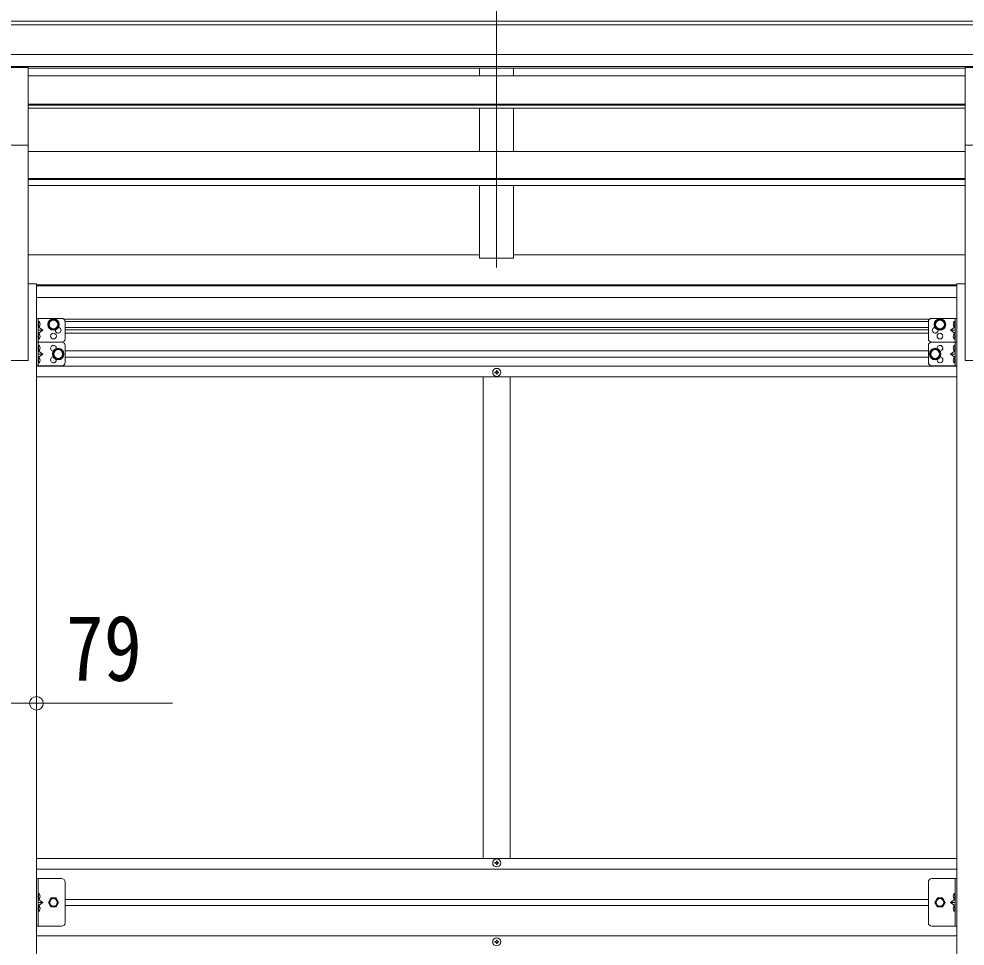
# Model space of a CAD drawing. Units: millimetres at full size; details may follow other scales. Extents: x -5590 to 5652, y -3902 to 3858.
# Drawn here: x -36 to 1355, y -192 to 1170 of the extents above; entities that cross this region are included whole.
import ezdxf
from ezdxf.enums import TextEntityAlignment as Align

# ---------------------------------------------------------------- set-up
doc = ezdxf.new("R2010")
doc.units = ezdxf.units.MM
doc.header["$LTSCALE"] = 20
doc.header["$PDMODE"] = 32
doc.header["$PDSIZE"] = 20
for name, color, linetype, lineweight in [('0-1_本体', 4, 'Continuous', 9), ('0-2_部品', 7, 'Continuous', 9), ('0-8_PARTS2', 2, 'Continuous', 9), ('0-A_寸法', 6, 'Continuous', 9), ('1-1_GLASS', 4, 'Continuous', 9), ('1-2_GLASS_SEAL', 4, 'Continuous', 9)]:
    doc.layers.add(name, color=color, linetype=linetype, lineweight=lineweight)
doc.styles.add('ＭＳ ゴシック', font='')
doc.styles.get('ＭＳ ゴシック').set_extended_font_data('MS Gothic')

msp = doc.modelspace()

# ---------------------------------------------------------------- linework, layer by layer
at = {"layer": '0-1_本体'}
for p, q in [((2091.8, 1167.03), (-759.2, 1167.03)), ((2091.8, 1161.68), (-759.2, 1161.68)), ((2091.8, 1118.16), (-759.2, 1118.16)), ((2091.8, 1100.48), (-759.2, 1100.48)), ((1354.7, 1098.11), (-22.2, 1098.11)), ((1354.7, 1086.86), (-22.2, 1086.86)), ((641.2, 1098.05), (641.2, 1086.86)), ((691.2, 1098.05), (691.2, 1086.86)), ((1354.7, 1044.93), (-22.2, 1044.93)), ((1354.7, 1043.43), (-22.2, 1043.43)), ((1354.7, 1039.23), (-22.2, 1039.23)), ((641.2, 1039.23), (641.2, 975.5)), ((691.2, 1039.23), (691.2, 975.5)), ((1354.69, 975.5), (-22.21, 975.5)), ((-22.2, 985.07), (-22.2, 668.28)), ((1354.7, 668.28), (1354.7, 985.07)), ((1354.7, 936.06), (-22.2, 936.06)), ((1354.7, 934.58), (-22.2, 934.58)), ((1354.7, 925.33), (-22.2, 925.33)), ((641.2, 925.33), (641.2, 818.84)), ((691.2, 925.33), (691.2, 818.84)), ((641.2, 823.66), (-22.2, 823.66)), ((1354.7, 823.66), (691.2, 823.66)), ((691.2, 818.84), (641.2, 818.84)), ((-10.2, 780.84), (-22.2, 780.84)), ((-10.2, 780.84), (-10.2, -1681.61)), ((1342.7, 779.56), (-10.2, 779.56)), ((1354.7, 780.85), (1342.7, 780.85)), ((1342.7, 780.85), (1342.7, -1681.61)), ((1342.7, 778.16), (-10.2, 778.16)), ((1342.7, 760.79), (-10.2, 760.79)), ((-22.2, 668.28), (-77.2, 668.28)), ((1409.7, 668.28), (1354.7, 668.28))]:
    msp.add_line(p, q, dxfattribs=at)
at = {"layer": '0-2_部品'}
for p, q in [((-22.2, 1098.79), (-77.2, 1098.79)), ((-22.2, 984.64), (-22.2, 1098.79)), ((1409.7, 1098.79), (1354.7, 1098.79)), ((1354.7, 984.64), (1354.7, 1098.79)), ((-22.2, 984.64), (-77.2, 984.64)), ((1409.7, 984.64), (1354.7, 984.64))]:
    msp.add_line(p, q, dxfattribs=at)
at = {"layer": '0-8_PARTS2'}
msp.add_line((666.2, 1211.97), (666.2, 805.18), dxfattribs=at)
at = {"layer": '0-A_寸法'}
for p, q in [((-89.2, 164.44), (-10.2, 164.44)), ((-10.2, 164.44), (189.8, 164.44))]:
    msp.add_line(p, q, dxfattribs=at)
msp.add_point((-10.2, 164.44), dxfattribs=at)
at = {"layer": '1-1_GLASS'}
for p, q in [((29.8, 729.28), (1302.8, 729.28)), ((31.78, 725.78), (1300.83, 725.78)), ((31.8, 716.78), (1300.8, 716.78)), ((31.8, 713.28), (1300.8, 713.28)), ((1300.8, 708.28), (31.8, 708.28)), ((31.8, 682.4), (1300.8, 682.4)), ((-77.2, 668.28), (-22.2, 668.28)), ((31.8, 673.4), (1300.8, 673.4)), ((-10.2, 659.9), (1342.8, 659.9)), ((-10.2, 644.4), (1342.8, 644.4)), ((646.3, 644.4), (646.3, -63.22)), ((686.3, 644.4), (686.3, -63.22)), ((-10.2, -63.72), (1342.8, -63.72)), ((-10.2, -79.22), (1342.8, -79.22)), ((31.8, -123.72), (1300.8, -123.72)), ((1300.8, -132.72), (31.8, -132.72)), ((-10.2, -177.22), (1342.8, -177.22))]:
    msp.add_line(p, q, dxfattribs=at)
at = {"layer": '1-2_GLASS_SEAL'}
for p, q in [((-10.2, 730.28), (-10.2, 695.28)), ((26.8, 730.28), (-10.2, 730.28)), ((-7.7, 730.28), (-7.7, 695.28)), ((-7.2, 725.78), (-6.4, 725.64)), ((31.8, 725.28), (31.8, 700.28)), ((1300.8, 725.28), (1300.8, 700.28)), ((1305.8, 730.28), (1342.8, 730.28)), ((1339.8, 725.78), (1339, 725.64)), ((1340.3, 730.28), (1340.3, 695.28)), ((1342.8, 730.28), (1342.8, 695.28)), ((-7.2, 717.78), (-7.7, 717.86)), ((-7.7, 712.78), (-0.7, 712.78)), ((-7.2, 717.78), (-6.4, 717.92)), ((1340.3, 712.78), (1333.3, 712.78)), ((1339.8, 717.78), (1339, 717.92)), ((1339.8, 717.78), (1340.3, 717.86)), ((-7.2, 699.78), (-7.7, 699.86)), ((-7.2, 707.78), (-6.4, 707.64)), ((-7.2, 699.78), (-6.4, 699.92)), ((1339.8, 707.78), (1339, 707.64)), ((1339.8, 699.78), (1339, 699.92)), ((1339.8, 699.78), (1340.3, 699.86)), ((26.8, 695.28), (-10.2, 695.28)), ((-10.2, 695.28), (-10.2, 660.28)), ((26.8, 695.28), (-10.2, 695.28)), ((-7.7, 695.28), (-7.7, 660.28)), ((-7.2, 682.78), (-7.7, 682.86)), ((-7.2, 690.78), (-6.4, 690.64)), ((-7.2, 682.78), (-6.4, 682.92)), ((31.8, 690.28), (31.8, 665.28)), ((1300.8, 690.28), (1300.8, 665.28)), ((1305.8, 695.28), (1342.8, 695.28)), ((1305.8, 695.28), (1342.8, 695.28)), ((1339.8, 690.78), (1339, 690.64)), ((1339.8, 682.78), (1339, 682.92)), ((1339.8, 682.78), (1340.3, 682.86)), ((1340.3, 695.28), (1340.3, 660.28)), ((1342.8, 695.28), (1342.8, 660.28)), ((-7.7, 677.78), (-0.7, 677.78)), ((-7.2, 672.78), (-6.4, 672.64)), ((1340.3, 677.78), (1333.3, 677.78)), ((1339.8, 672.78), (1339, 672.64)), ((26.8, 660.28), (-10.2, 660.28)), ((-7.2, 664.78), (-7.7, 664.86)), ((-7.2, 664.78), (-6.4, 664.92)), ((1305.8, 660.28), (1342.8, 660.28)), ((1339.8, 664.78), (1339, 664.92)), ((1339.8, 664.78), (1340.3, 664.86)), ((664.8, 651.4), (663.8, 651.4)), ((667.8, 650.4), (668.8, 650.4)), ((664.8, -70.72), (663.8, -70.72)), ((667.8, -69.72), (668.8, -69.72)), ((26.8, -93.22), (-10.2, -93.22)), ((-7.7, -93.22), (-7.7, -163.22)), ((1305.8, -93.22), (1342.8, -93.22)), ((1340.3, -93.22), (1340.3, -163.22)), ((31.8, -158.22), (31.8, -98.22)), ((1300.8, -158.22), (1300.8, -98.22)), ((-7.2, -123.22), (-7.7, -123.14)), ((-7.7, -123.22), (-0.7, -128.22)), ((-7.2, -115.22), (-6.4, -115.36)), ((-7.2, -123.22), (-6.4, -123.08)), ((1340.3, -123.22), (1333.3, -128.22)), ((1339.8, -115.22), (1339, -115.36)), ((1339.8, -123.22), (1339, -123.08)), ((1339.8, -123.22), (1340.3, -123.14)), ((-7.7, -128.22), (-0.7, -128.22)), ((-7.7, -133.22), (-0.7, -128.22)), ((-7.2, -133.22), (-6.4, -133.36)), ((1340.3, -128.22), (1333.3, -128.22)), ((1340.3, -133.22), (1333.3, -128.22)), ((1339.8, -133.22), (1339, -133.36)), ((-7.2, -141.22), (-7.7, -141.14)), ((-7.2, -141.22), (-6.4, -141.08)), ((1339.8, -141.22), (1339, -141.08)), ((1339.8, -141.22), (1340.3, -141.14)), ((664.8, -185.72), (663.8, -185.72)), ((667.8, -186.72), (668.8, -186.72))]:
    msp.add_line(p, q, dxfattribs=at)
for points in [[(-8.08, 721.78), (-7.45, 722.96), (-5.22, 724.08)], [(-7.2, 717.78), (-7.2, 725.78), (-7.7, 725.69), (-7.7, 717.86)], [(1340.68, 721.78), (1340.05, 722.96), (1337.82, 724.08)], [(1339.8, 717.78), (1339.8, 725.78), (1340.3, 725.69), (1340.3, 717.86)], [(-8.08, 721.78), (-7.45, 720.59), (-5.22, 719.48)], [(-7.7, 717.78), (-0.7, 712.78), (-7.7, 707.78)], [(1340.3, 717.78), (1333.3, 712.78), (1340.3, 707.78)], [(1340.68, 721.78), (1340.05, 720.59), (1337.82, 719.48)], [(-8.08, 703.78), (-7.45, 704.96), (-5.22, 706.08)], [(-8.08, 703.78), (-7.45, 702.59), (-5.22, 701.48)], [(-7.2, 699.78), (-7.2, 707.78), (-7.7, 707.69), (-7.7, 699.86)], [(1340.68, 703.78), (1340.05, 704.96), (1337.82, 706.08)], [(1340.68, 703.78), (1340.05, 702.59), (1337.82, 701.48)], [(1339.8, 699.78), (1339.8, 707.78), (1340.3, 707.69), (1340.3, 699.86)], [(-8.08, 686.78), (-7.45, 687.96), (-5.22, 689.08)], [(-8.08, 686.78), (-7.45, 685.59), (-5.22, 684.48)], [(-7.2, 682.78), (-7.2, 690.78), (-7.7, 690.69), (-7.7, 682.86)], [(-7.7, 682.78), (-0.7, 677.78), (-7.7, 672.78)], [(1340.3, 682.78), (1333.3, 677.78), (1340.3, 672.78)], [(1340.68, 686.78), (1340.05, 687.96), (1337.82, 689.08)], [(1340.68, 686.78), (1340.05, 685.59), (1337.82, 684.48)], [(1339.8, 682.78), (1339.8, 690.78), (1340.3, 690.69), (1340.3, 682.86)], [(-8.08, 668.78), (-7.45, 669.96), (-5.22, 671.08)], [(-8.08, 668.78), (-7.45, 667.59), (-5.22, 666.48)], [(-7.2, 664.78), (-7.2, 672.78), (-7.7, 672.69), (-7.7, 664.86)], [(1340.68, 668.78), (1340.05, 669.96), (1337.82, 671.08)], [(1340.68, 668.78), (1340.05, 667.59), (1337.82, 666.48)], [(1339.8, 664.78), (1339.8, 672.78), (1340.3, 672.69), (1340.3, 664.86)], [(663.8, 651.4), (663.8, 650.4), (664.8, 650.4)], [(666.8, 652.4), (666.8, 653.4), (665.8, 653.4), (665.8, 652.4)], [(665.8, 649.4), (665.8, 648.4), (666.8, 648.4), (666.8, 649.4)], [(668.8, 650.4), (668.8, 651.4), (667.8, 651.4)], [(665.8, -68.72), (665.8, -67.72), (666.8, -67.72), (666.8, -68.72)], [(663.8, -70.72), (663.8, -69.72), (664.8, -69.72)], [(666.8, -71.72), (666.8, -72.72), (665.8, -72.72), (665.8, -71.72)], [(668.8, -69.72), (668.8, -70.72), (667.8, -70.72)], [(26.8, -163.22), (-10.2, -163.22), (-10.2, -93.22)], [(1305.8, -163.22), (1342.8, -163.22), (1342.8, -93.22)], [(-8.08, -119.22), (-7.45, -118.04), (-5.22, -116.92)], [(-8.08, -119.22), (-7.45, -120.41), (-5.22, -121.52)], [(-7.2, -123.22), (-7.2, -115.22), (-7.7, -115.31), (-7.7, -123.14)], [(1340.68, -119.22), (1340.05, -118.04), (1337.82, -116.92)], [(1340.68, -119.22), (1340.05, -120.41), (1337.82, -121.52)], [(1339.8, -123.22), (1339.8, -115.22), (1340.3, -115.31), (1340.3, -123.14)], [(-8.08, -137.22), (-7.45, -136.04), (-5.22, -134.92)], [(-8.08, -137.22), (-7.45, -138.41), (-5.22, -139.52)], [(-7.2, -141.22), (-7.2, -133.22), (-7.7, -133.31), (-7.7, -141.14)], [(1340.68, -137.22), (1340.05, -136.04), (1337.82, -134.92)], [(1340.68, -137.22), (1340.05, -138.41), (1337.82, -139.52)], [(1339.8, -141.22), (1339.8, -133.22), (1340.3, -133.31), (1340.3, -141.14)], [(663.8, -185.72), (663.8, -186.72), (664.8, -186.72)], [(666.8, -184.72), (666.8, -183.72), (665.8, -183.72), (665.8, -184.72)], [(665.8, -187.72), (665.8, -188.72), (666.8, -188.72), (666.8, -187.72)], [(668.8, -186.72), (668.8, -185.72), (667.8, -185.72)]]:
    msp.add_lwpolyline(points, dxfattribs=at)
for points in [[(14.8, 713.77), (8.3, 717.52), (8.3, 725.03), (14.8, 728.78), (21.3, 725.03), (21.3, 717.52)], [(1317.8, 713.77), (1324.3, 717.52), (1324.3, 725.03), (1317.8, 728.78), (1311.3, 725.03), (1311.3, 717.52)], [(21.8, 670.27), (15.3, 674.02), (15.3, 681.53), (21.8, 685.28), (28.3, 681.53), (28.3, 674.02)], [(1310.8, 670.27), (1317.3, 674.02), (1317.3, 681.53), (1310.8, 685.28), (1304.3, 681.53), (1304.3, 674.02)], [(7.29, -128.22), (11.05, -134.72), (18.55, -134.72), (22.31, -128.22), (18.55, -121.72), (11.05, -121.72)], [(1325.31, -128.22), (1321.55, -134.72), (1314.05, -134.72), (1310.29, -128.22), (1314.05, -121.72), (1321.55, -121.72)]]:
    msp.add_lwpolyline(points, close=True, dxfattribs=at)
for centre, radius in [((14.8, 721.28), 8.5), ((14.8, 721.28), 7.5), ((14.8, 721.28), 6.5), ((1317.8, 721.28), 8.5), ((1317.8, 721.28), 7.5), ((1317.8, 721.28), 6.5), ((14.8, 704.28), 4.25), ((1317.8, 704.28), 4.25), ((21.8, 677.78), 8.5), ((21.8, 677.78), 7.5), ((21.8, 677.78), 6.5), ((1310.8, 677.78), 8.5), ((1310.8, 677.78), 7.5), ((1310.8, 677.78), 6.5), ((666.3, 650.9), 5.9), ((666.3, -70.22), 5.9), ((14.8, -128.22), 6.5), ((14.8, -128.22), 5.5), ((1317.8, -128.22), 6.5), ((1317.8, -128.22), 5.5), ((666.3, -186.22), 5.9)]:
    msp.add_circle(centre, radius, dxfattribs=at)
for centre, radius, start, end in [((-6.55, 724.75), 0.9, 32.05588, 80), ((-11.3, 721.78), 6.5, 327.94412, 32.05588), ((26.8, 725.28), 5, 0, 90), ((1305.8, 725.28), 5, 90, 180), ((1343.9, 721.78), 6.5, 147.94412, 212.05588), ((1339.15, 724.75), 0.9, 100, 147.94412), ((-6.55, 718.8), 0.9, 280, 327.94412), ((21.8, 712.78), 4.25, 173.70569, 85.23923), ((1310.8, 712.78), 4.25, 94.76077, 6.29431), ((1339.15, 718.8), 0.9, 212.05588, 260), ((-6.55, 706.75), 0.9, 32.05588, 80), ((-6.55, 700.8), 0.9, 280, 327.94412), ((-11.3, 703.78), 6.5, 327.94412, 32.05588), ((26.8, 700.28), 5, 270, 0), ((1305.8, 700.28), 5, 180, 270), ((1343.9, 703.78), 6.5, 147.94412, 212.05588), ((1339.15, 706.75), 0.9, 100, 147.94412), ((1339.15, 700.8), 0.9, 212.05588, 260), ((-6.55, 689.75), 0.9, 32.05588, 80), ((-6.55, 683.8), 0.9, 280, 327.94412), ((-11.3, 686.78), 6.5, 327.94412, 32.05588), ((14.8, 686.28), 4.25, 353.70569, 265.23923), ((26.8, 690.28), 5, 0, 90), ((1305.8, 690.28), 5, 90, 180), ((1317.8, 686.28), 4.25, 274.76077, 186.29431), ((1343.9, 686.78), 6.5, 147.94412, 212.05588), ((1339.15, 689.75), 0.9, 100, 147.94412), ((1339.15, 683.8), 0.9, 212.05588, 260), ((-6.55, 671.75), 0.9, 32.05588, 80), ((-11.3, 668.78), 6.5, 327.94412, 32.05588), ((14.8, 669.28), 4.25, 94.76077, 6.29431), ((1317.8, 669.28), 4.25, 173.70569, 85.23923), ((1343.9, 668.78), 6.5, 147.94412, 212.05588), ((1339.15, 671.75), 0.9, 100, 147.94412), ((-6.55, 665.8), 0.9, 280, 327.94412), ((26.8, 665.28), 5, 270, 0), ((1305.8, 665.28), 5, 180, 270), ((1339.15, 665.8), 0.9, 212.05588, 260), ((664.8, 652.4), 1, 270, 0), ((664.8, 649.4), 1, 0, 90), ((667.8, 652.4), 1, 180, 270), ((667.8, 649.4), 1, 90, 180), ((664.8, -68.72), 1, 270, 0), ((667.8, -68.72), 1, 180, 270), ((664.8, -71.72), 1, 0, 90), ((667.8, -71.72), 1, 90, 180), ((26.8, -98.22), 5, 0, 90), ((1305.8, -98.22), 5, 90, 180), ((-6.55, -116.25), 0.9, 32.05588, 80), ((-6.55, -122.2), 0.9, 280, 327.94412), ((-11.3, -119.22), 6.5, 327.94412, 32.05588), ((1343.9, -119.22), 6.5, 147.94412, 212.05588), ((1339.15, -116.25), 0.9, 100, 147.94412), ((1339.15, -122.2), 0.9, 212.05588, 260), ((-6.55, -134.25), 0.9, 32.05588, 80), ((-11.3, -137.22), 6.5, 327.94412, 32.05588), ((1343.9, -137.22), 6.5, 147.94412, 212.05588), ((1339.15, -134.25), 0.9, 100, 147.94412), ((-6.55, -140.2), 0.9, 280, 327.94412), ((1339.15, -140.2), 0.9, 212.05588, 260), ((26.8, -158.22), 5, 270, 0), ((1305.8, -158.22), 5, 180, 270), ((664.8, -184.72), 1, 270, 0), ((664.8, -187.72), 1, 0, 90), ((667.8, -184.72), 1, 180, 270), ((667.8, -187.72), 1, 90, 180)]:
    msp.add_arc(centre, radius, start, end, dxfattribs=at)

# ---------------------------------------------------------------- texts
at = {"layer": '0-A_寸法', "color": 7, "style": 'ＭＳ ゴシック', "width": 0.85}
msp.add_text('79', height=96.77, dxfattribs=at).set_placement((32.8, 168.44), align=Align.BOTTOM_LEFT)

doc.saveas('drawing.dxf')
